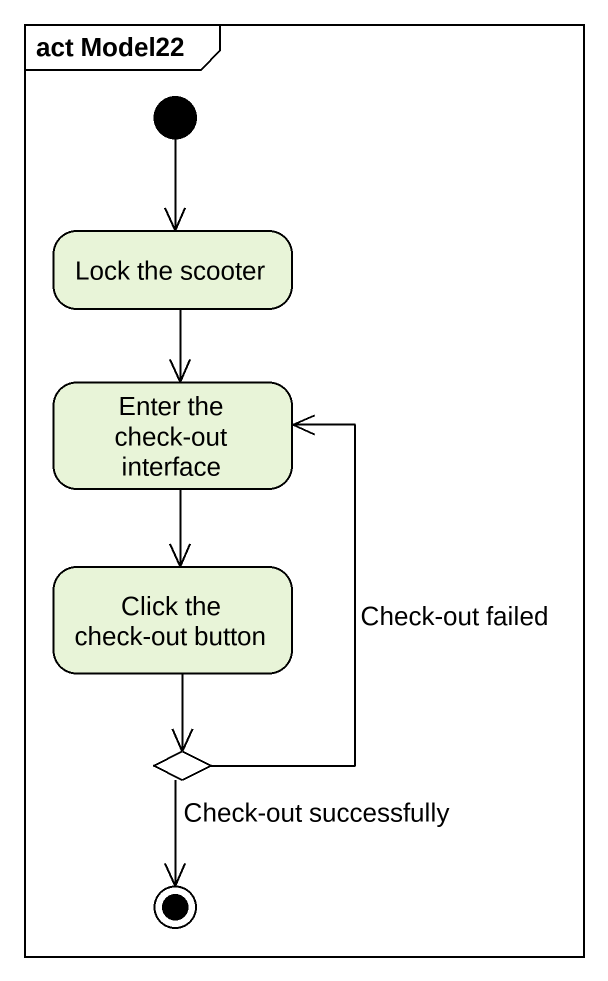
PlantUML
@startuml
mainframe act Model22
hide empty description
state "Lock the scooter" as Lock_the_scooter
state "Enter the check-out interface" as Enter_the_check_out
state "Click the check-out button" as Click_the_check_out_button
state choice1 <<choice>>
[*] --> Lock_the_scooter
Lock_the_scooter --> Enter_the_check_out
Enter_the_check_out --> Click_the_check_out_button
Click_the_check_out_button --> choice1
choice1 -up-> Enter_the_check_out : Check-out failed
choice1 --> [*] : Check-out successfully
@enduml
